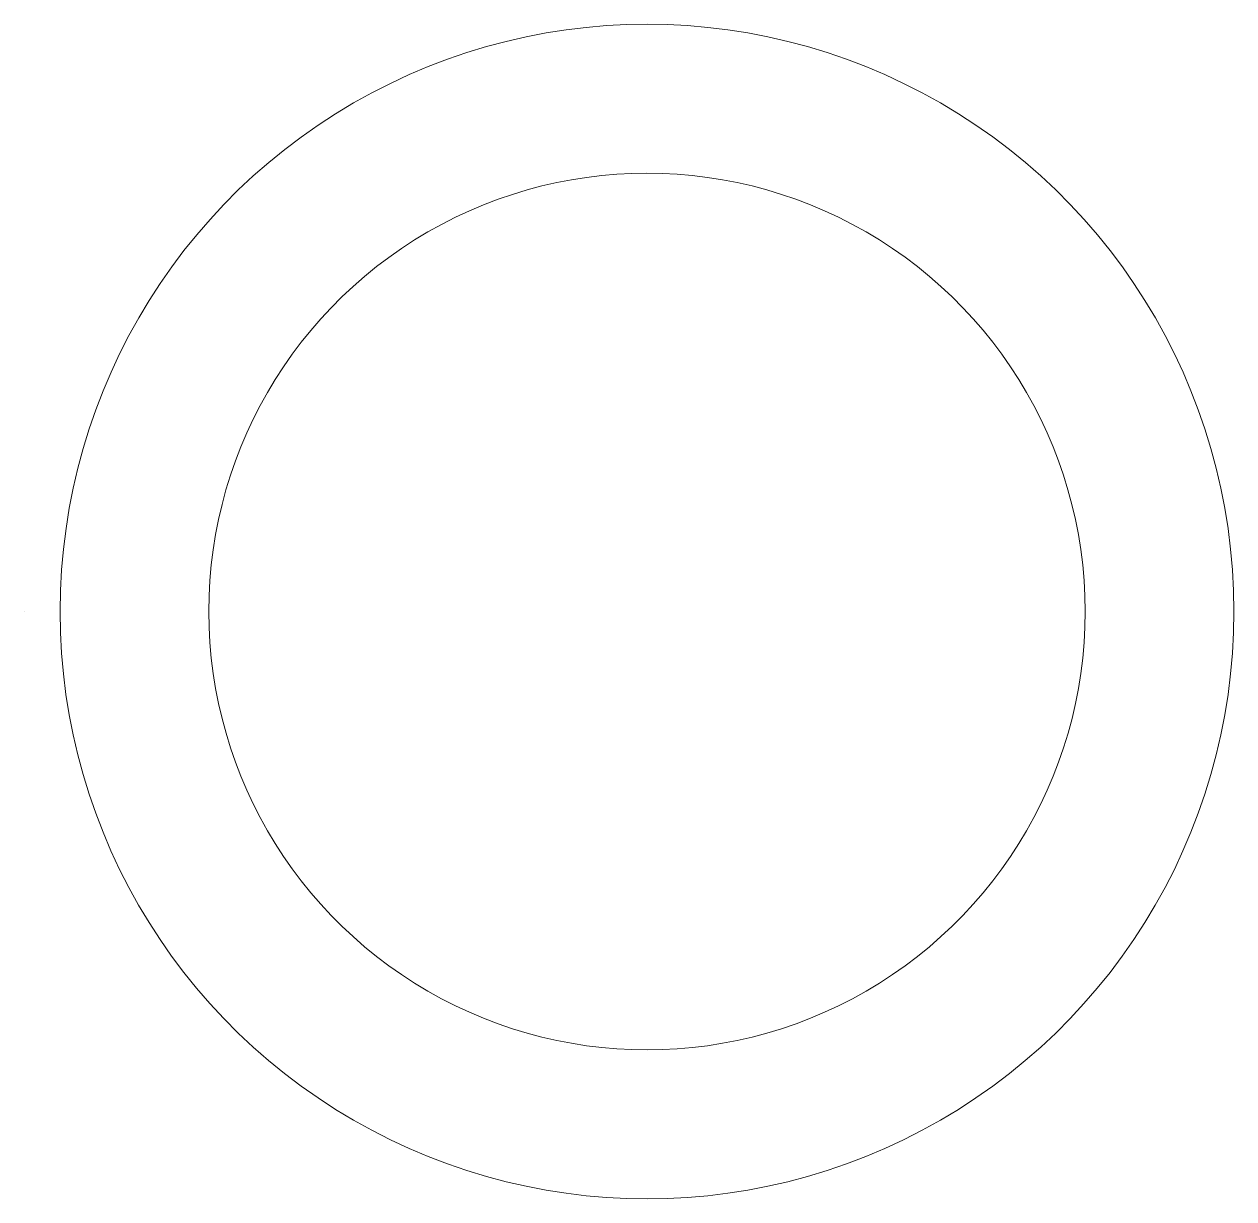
# Model space of a CAD drawing. Header units: centimetres. Extents: x -75 to 51, y -4 to 64.
# Drawn here: x 8.621 to 11.114, y -3.904 to -1.484 of the extents above; entities that cross this region are included whole.
import ezdxf

# ---------------------------------------------------------------- set-up
doc = ezdxf.new("R2010")
doc.units = ezdxf.units.CM
doc.header["$MEASUREMENT"] = 0
doc.layers.add('layer 1', color=7, linetype='Continuous')

msp = doc.modelspace()

# ---------------------------------------------------------------- linework, layer by layer
at = {"layer": 'layer 1', "color": 1, "lineweight": 20}
for points in [[(10.50932, -1.64623), (10.50932, -1.64623), (10.47162, -1.62534), (10.47162, -1.62534), (10.47162, -1.62534), (10.47162, -1.62534), (10.43338, -1.60589), (10.43338, -1.60589), (10.43338, -1.60589), (10.43338, -1.60589), (10.39464, -1.58788), (10.39464, -1.58788), (10.39464, -1.58788), (10.39464, -1.58788), (10.35543, -1.57131), (10.35543, -1.57131), (10.35543, -1.57131), (10.35543, -1.57131), (10.3158, -1.55618), (10.3158, -1.55618), (10.3158, -1.55618), (10.3158, -1.55618), (10.27578, -1.54249), (10.27578, -1.54249), (10.27578, -1.54249), (10.27578, -1.54249), (10.23541, -1.53024), (10.23541, -1.53024), (10.23541, -1.53024), (10.23541, -1.53024), (10.19474, -1.51943), (10.19474, -1.51943), (10.19474, -1.51943), (10.19474, -1.51943), (10.15379, -1.51006), (10.15379, -1.51006), (10.15379, -1.51006), (10.15379, -1.51006), (10.11261, -1.50213), (10.11261, -1.50213), (10.11261, -1.50213), (10.11261, -1.50213), (10.07124, -1.49564), (10.07124, -1.49564), (10.07124, -1.49564), (10.07124, -1.49564), (10.02972, -1.49059), (10.02972, -1.49059), (10.02972, -1.49059), (10.02972, -1.49059), (9.98808, -1.48699), (9.98808, -1.48699), (9.98808, -1.48699), (9.98808, -1.48699), (9.94636, -1.48481), (9.94636, -1.48481), (9.94636, -1.48481), (9.94636, -1.48481), (9.9046, -1.48405), (9.9046, -1.48405), (9.9046, -1.48405), (9.9046, -1.48405), (9.86284, -1.48481), (9.86284, -1.48481), (9.86284, -1.48481), (9.86284, -1.48481), (9.82112, -1.48699), (9.82112, -1.48699), (9.82112, -1.48699), (9.82112, -1.48699), (9.77948, -1.49059), (9.77948, -1.49059), (9.77948, -1.49059), (9.77948, -1.49059), (9.73795, -1.49564), (9.73795, -1.49564), (9.73795, -1.49564), (9.73795, -1.49564), (9.69658, -1.50213), (9.69658, -1.50213), (9.69658, -1.50213), (9.69658, -1.50213), (9.6554, -1.51006), (9.6554, -1.51006), (9.6554, -1.51006), (9.6554, -1.51006), (9.61445, -1.51943), (9.61445, -1.51943), (9.61445, -1.51943), (9.61445, -1.51943), (9.57377, -1.53024), (9.57377, -1.53024), (9.57377, -1.53024), (9.57377, -1.53024), (9.5334, -1.54249), (9.5334, -1.54249), (9.5334, -1.54249), (9.5334, -1.54249), (9.49338, -1.55618), (9.49338, -1.55618), (9.49338, -1.55618), (9.49338, -1.55618), (9.45375, -1.57131), (9.45375, -1.57131), (9.45375, -1.57131), (9.45375, -1.57131), (9.41454, -1.58788), (9.41454, -1.58788), (9.41454, -1.58788), (9.41454, -1.58788), (9.37579, -1.60589), (9.37579, -1.60589), (9.37579, -1.60589), (9.37579, -1.60589), (9.33755, -1.62534), (9.33755, -1.62534), (9.33755, -1.62534), (9.33755, -1.62534), (9.29985, -1.64623), (9.29985, -1.64623)], [(9.29986, -1.64623), (9.29986, -1.64623), (9.26293, -1.66845), (9.26293, -1.66845), (9.26293, -1.66845), (9.26293, -1.66845), (9.22697, -1.69186), (9.22697, -1.69186), (9.22697, -1.69186), (9.22697, -1.69186), (9.19201, -1.71642), (9.19201, -1.71642), (9.19201, -1.71642), (9.19201, -1.71642), (9.15807, -1.7421), (9.15807, -1.7421), (9.15807, -1.7421), (9.15807, -1.7421), (9.12516, -1.76887), (9.12516, -1.76887), (9.12516, -1.76887), (9.12516, -1.76887), (9.09331, -1.7967), (9.09331, -1.7967), (9.09331, -1.7967), (9.09331, -1.7967), (9.06253, -1.82555), (9.06253, -1.82555), (9.06253, -1.82555), (9.06253, -1.82555), (9.03284, -1.85539), (9.03284, -1.85539), (9.03284, -1.85539), (9.03284, -1.85539), (9.00425, -1.88618), (9.00425, -1.88618), (9.00425, -1.88618), (9.00425, -1.88618), (8.97683, -1.91789), (8.97683, -1.91789), (8.97683, -1.91789), (8.97683, -1.91789), (8.95054, -1.95049), (8.95054, -1.95049), (8.95054, -1.95049), (8.95054, -1.95049), (8.92541, -1.98394), (8.92541, -1.98394), (8.92541, -1.98394), (8.92541, -1.98394), (8.90147, -2.01821), (8.90147, -2.01821), (8.90147, -2.01821), (8.90147, -2.01821), (8.87876, -2.05327), (8.87876, -2.05327), (8.87876, -2.05327), (8.87876, -2.05327), (8.85727, -2.08908), (8.85727, -2.08908), (8.85727, -2.08908), (8.85727, -2.08908), (8.83704, -2.12561), (8.83704, -2.12561), (8.83704, -2.12561), (8.83704, -2.12561), (8.81806, -2.16283), (8.81806, -2.16283), (8.81806, -2.16283), (8.81806, -2.16283), (8.80037, -2.2007), (8.80037, -2.2007), (8.80037, -2.2007), (8.80037, -2.2007), (8.78399, -2.23919), (8.78399, -2.23919), (8.78399, -2.23919), (8.78399, -2.23919), (8.76893, -2.27827), (8.76893, -2.27827), (8.76893, -2.27827), (8.76893, -2.27827), (8.75522, -2.3179), (8.75522, -2.3179), (8.75522, -2.3179), (8.75522, -2.3179), (8.74289, -2.35805), (8.74289, -2.35805), (8.74289, -2.35805), (8.74289, -2.35805), (8.73193, -2.39868), (8.73193, -2.39868), (8.73193, -2.39868), (8.73193, -2.39868), (8.72238, -2.43977), (8.72238, -2.43977), (8.72238, -2.43977), (8.72238, -2.43977), (8.71424, -2.48128), (8.71424, -2.48128), (8.71424, -2.48128), (8.71424, -2.48128), (8.70753, -2.52317), (8.70753, -2.52317), (8.70753, -2.52317), (8.70753, -2.52317), (8.7023, -2.56541), (8.7023, -2.56541), (8.7023, -2.56541), (8.7023, -2.56541), (8.69853, -2.60797), (8.69853, -2.60797), (8.69853, -2.60797), (8.69853, -2.60797), (8.69639, -2.65082), (8.69639, -2.65082), (8.69639, -2.65082), (8.69639, -2.65082), (8.6958, -2.69392), (8.6958, -2.69392)], [(11.11359, -2.69391), (11.11359, -2.69391), (11.113, -2.65081), (11.113, -2.65081), (11.113, -2.65081), (11.113, -2.65081), (11.11086, -2.60796), (11.11086, -2.60796), (11.11086, -2.60796), (11.11086, -2.60796), (11.10709, -2.5654), (11.10709, -2.5654), (11.10709, -2.5654), (11.10709, -2.5654), (11.10186, -2.52316), (11.10186, -2.52316), (11.10186, -2.52316), (11.10186, -2.52316), (11.09515, -2.48127), (11.09515, -2.48127), (11.09515, -2.48127), (11.09515, -2.48127), (11.08701, -2.43976), (11.08701, -2.43976), (11.08701, -2.43976), (11.08701, -2.43976), (11.07746, -2.39867), (11.07746, -2.39867), (11.07746, -2.39867), (11.07746, -2.39867), (11.0665, -2.35804), (11.0665, -2.35804), (11.0665, -2.35804), (11.0665, -2.35804), (11.05416, -2.31789), (11.05416, -2.31789), (11.05416, -2.31789), (11.05416, -2.31789), (11.04045, -2.27826), (11.04045, -2.27826), (11.04045, -2.27826), (11.04045, -2.27826), (11.02539, -2.23918), (11.02539, -2.23918), (11.02539, -2.23918), (11.02539, -2.23918), (11.00901, -2.20069), (11.00901, -2.20069), (11.00901, -2.20069), (11.00901, -2.20069), (10.99132, -2.16282), (10.99132, -2.16282), (10.99132, -2.16282), (10.99132, -2.16282), (10.97234, -2.1256), (10.97234, -2.1256), (10.97234, -2.1256), (10.97234, -2.1256), (10.95211, -2.08907), (10.95211, -2.08907), (10.95211, -2.08907), (10.95211, -2.08907), (10.93062, -2.05326), (10.93062, -2.05326), (10.93062, -2.05326), (10.93062, -2.05326), (10.90791, -2.0182), (10.90791, -2.0182), (10.90791, -2.0182), (10.90791, -2.0182), (10.88397, -1.98393), (10.88397, -1.98393), (10.88397, -1.98393), (10.88397, -1.98393), (10.85884, -1.95048), (10.85884, -1.95048), (10.85884, -1.95048), (10.85884, -1.95048), (10.83255, -1.91788), (10.83255, -1.91788), (10.83255, -1.91788), (10.83255, -1.91788), (10.80513, -1.88617), (10.80513, -1.88617), (10.80513, -1.88617), (10.80513, -1.88617), (10.77654, -1.85538), (10.77654, -1.85538), (10.77654, -1.85538), (10.77654, -1.85538), (10.74685, -1.82554), (10.74685, -1.82554), (10.74685, -1.82554), (10.74685, -1.82554), (10.71607, -1.79669), (10.71607, -1.79669), (10.71607, -1.79669), (10.71607, -1.79669), (10.68422, -1.76886), (10.68422, -1.76886), (10.68422, -1.76886), (10.68422, -1.76886), (10.65131, -1.74209), (10.65131, -1.74209), (10.65131, -1.74209), (10.65131, -1.74209), (10.61737, -1.71641), (10.61737, -1.71641), (10.61737, -1.71641), (10.61737, -1.71641), (10.58241, -1.69185), (10.58241, -1.69185), (10.58241, -1.69185), (10.58241, -1.69185), (10.54645, -1.66844), (10.54645, -1.66844), (10.54645, -1.66844), (10.54645, -1.66844), (10.50952, -1.64622), (10.50952, -1.64622)], [(10.35605, -1.91196), (10.35605, -1.91196), (10.32789, -1.89637), (10.32789, -1.89637), (10.32789, -1.89637), (10.32789, -1.89637), (10.29933, -1.88185), (10.29933, -1.88185), (10.29933, -1.88185), (10.29933, -1.88185), (10.27041, -1.86841), (10.27041, -1.86841), (10.27041, -1.86841), (10.27041, -1.86841), (10.24115, -1.85604), (10.24115, -1.85604), (10.24115, -1.85604), (10.24115, -1.85604), (10.21155, -1.84475), (10.21155, -1.84475), (10.21155, -1.84475), (10.21155, -1.84475), (10.18168, -1.83454), (10.18168, -1.83454), (10.18168, -1.83454), (10.18168, -1.83454), (10.15153, -1.8254), (10.15153, -1.8254), (10.15153, -1.8254), (10.15153, -1.8254), (10.12117, -1.81733), (10.12117, -1.81733), (10.12117, -1.81733), (10.12117, -1.81733), (10.09059, -1.81034), (10.09059, -1.81034), (10.09059, -1.81034), (10.09059, -1.81034), (10.05985, -1.80443), (10.05985, -1.80443), (10.05985, -1.80443), (10.05985, -1.80443), (10.02897, -1.79959), (10.02897, -1.79959), (10.02897, -1.79959), (10.02897, -1.79959), (9.99797, -1.79582), (9.99797, -1.79582), (9.99797, -1.79582), (9.99797, -1.79582), (9.96688, -1.79313), (9.96688, -1.79313), (9.96688, -1.79313), (9.96688, -1.79313), (9.93574, -1.79151), (9.93574, -1.79151), (9.93574, -1.79151), (9.93574, -1.79151), (9.90457, -1.79092), (9.90457, -1.79092), (9.90457, -1.79092), (9.90457, -1.79092), (9.8734, -1.79151), (9.8734, -1.79151), (9.8734, -1.79151), (9.8734, -1.79151), (9.84226, -1.79313), (9.84226, -1.79313), (9.84226, -1.79313), (9.84226, -1.79313), (9.81117, -1.79582), (9.81117, -1.79582), (9.81117, -1.79582), (9.81117, -1.79582), (9.78017, -1.79959), (9.78017, -1.79959), (9.78017, -1.79959), (9.78017, -1.79959), (9.74928, -1.80443), (9.74928, -1.80443), (9.74928, -1.80443), (9.74928, -1.80443), (9.71854, -1.81034), (9.71854, -1.81034), (9.71854, -1.81034), (9.71854, -1.81034), (9.68796, -1.81733), (9.68796, -1.81733), (9.68796, -1.81733), (9.68796, -1.81733), (9.6576, -1.8254), (9.6576, -1.8254), (9.6576, -1.8254), (9.6576, -1.8254), (9.62748, -1.83454), (9.62748, -1.83454), (9.62748, -1.83454), (9.62748, -1.83454), (9.59761, -1.84475), (9.59761, -1.84475), (9.59761, -1.84475), (9.59761, -1.84475), (9.56801, -1.85604), (9.56801, -1.85604), (9.56801, -1.85604), (9.56801, -1.85604), (9.53875, -1.86841), (9.53875, -1.86841), (9.53875, -1.86841), (9.53875, -1.86841), (9.50983, -1.88185), (9.50983, -1.88185), (9.50983, -1.88185), (9.50983, -1.88185), (9.48127, -1.89637), (9.48127, -1.89637), (9.48127, -1.89637), (9.48127, -1.89637), (9.45311, -1.91196), (9.45311, -1.91196)], [(9.45313, -1.91196), (9.45313, -1.91196), (9.42555, -1.92854), (9.42555, -1.92854), (9.42555, -1.92854), (9.42555, -1.92854), (9.39871, -1.94601), (9.39871, -1.94601), (9.39871, -1.94601), (9.39871, -1.94601), (9.3726, -1.96434), (9.3726, -1.96434), (9.3726, -1.96434), (9.3726, -1.96434), (9.34726, -1.98351), (9.34726, -1.98351), (9.34726, -1.98351), (9.34726, -1.98351), (9.32268, -2.00349), (9.32268, -2.00349), (9.32268, -2.00349), (9.32268, -2.00349), (9.2989, -2.02426), (9.2989, -2.02426), (9.2989, -2.02426), (9.2989, -2.02426), (9.27591, -2.04579), (9.27591, -2.04579), (9.27591, -2.04579), (9.27591, -2.04579), (9.25375, -2.06806), (9.25375, -2.06806), (9.25375, -2.06806), (9.25375, -2.06806), (9.23242, -2.09104), (9.23242, -2.09104), (9.23242, -2.09104), (9.23242, -2.09104), (9.21191, -2.11471), (9.21191, -2.11471), (9.21191, -2.11471), (9.21191, -2.11471), (9.19229, -2.13904), (9.19229, -2.13904), (9.19229, -2.13904), (9.19229, -2.13904), (9.17353, -2.16401), (9.17353, -2.16401), (9.17353, -2.16401), (9.17353, -2.16401), (9.15566, -2.18959), (9.15566, -2.18959), (9.15566, -2.18959), (9.15566, -2.18959), (9.1387, -2.21576), (9.1387, -2.21576), (9.1387, -2.21576), (9.1387, -2.21576), (9.12266, -2.24249), (9.12266, -2.24249), (9.12266, -2.24249), (9.12266, -2.24249), (9.10754, -2.26976), (9.10754, -2.26976), (9.10754, -2.26976), (9.10754, -2.26976), (9.09337, -2.29754), (9.09337, -2.29754), (9.09337, -2.29754), (9.09337, -2.29754), (9.08015, -2.32581), (9.08015, -2.32581), (9.08015, -2.32581), (9.08015, -2.32581), (9.06791, -2.35454), (9.06791, -2.35454), (9.06791, -2.35454), (9.06791, -2.35454), (9.05665, -2.38371), (9.05665, -2.38371), (9.05665, -2.38371), (9.05665, -2.38371), (9.0464, -2.41329), (9.0464, -2.41329), (9.0464, -2.41329), (9.0464, -2.41329), (9.03716, -2.44326), (9.03716, -2.44326), (9.03716, -2.44326), (9.03716, -2.44326), (9.02896, -2.47359), (9.02896, -2.47359), (9.02896, -2.47359), (9.02896, -2.47359), (9.0218, -2.50426), (9.0218, -2.50426), (9.0218, -2.50426), (9.0218, -2.50426), (9.01571, -2.53524), (9.01571, -2.53524), (9.01571, -2.53524), (9.01571, -2.53524), (9.01069, -2.56651), (9.01069, -2.56651), (9.01069, -2.56651), (9.01069, -2.56651), (9.00678, -2.59804), (9.00678, -2.59804), (9.00678, -2.59804), (9.00678, -2.59804), (9.00402, -2.62981), (9.00402, -2.62981), (9.00402, -2.62981), (9.00402, -2.62981), (9.00219, -2.66179), (9.00219, -2.66179), (9.00219, -2.66179), (9.00219, -2.66179), (9.0016, -2.69396), (9.0016, -2.69396)], [(10.80752, -2.69391), (10.80752, -2.69391), (10.80693, -2.66174), (10.80693, -2.66174), (10.80693, -2.66174), (10.80693, -2.66174), (10.8051, -2.62976), (10.8051, -2.62976), (10.8051, -2.62976), (10.8051, -2.62976), (10.80234, -2.59799), (10.80234, -2.59799), (10.80234, -2.59799), (10.80234, -2.59799), (10.79843, -2.56646), (10.79843, -2.56646), (10.79843, -2.56646), (10.79843, -2.56646), (10.79341, -2.53519), (10.79341, -2.53519), (10.79341, -2.53519), (10.79341, -2.53519), (10.78732, -2.50421), (10.78732, -2.50421), (10.78732, -2.50421), (10.78732, -2.50421), (10.78016, -2.47354), (10.78016, -2.47354), (10.78016, -2.47354), (10.78016, -2.47354), (10.77196, -2.44321), (10.77196, -2.44321), (10.77196, -2.44321), (10.77196, -2.44321), (10.76272, -2.41324), (10.76272, -2.41324), (10.76272, -2.41324), (10.76272, -2.41324), (10.75247, -2.38366), (10.75247, -2.38366), (10.75247, -2.38366), (10.75247, -2.38366), (10.74121, -2.35449), (10.74121, -2.35449), (10.74121, -2.35449), (10.74121, -2.35449), (10.72897, -2.32576), (10.72897, -2.32576), (10.72897, -2.32576), (10.72897, -2.32576), (10.71575, -2.29749), (10.71575, -2.29749), (10.71575, -2.29749), (10.71575, -2.29749), (10.70158, -2.26971), (10.70158, -2.26971), (10.70158, -2.26971), (10.70158, -2.26971), (10.68646, -2.24244), (10.68646, -2.24244), (10.68646, -2.24244), (10.68646, -2.24244), (10.67042, -2.21571), (10.67042, -2.21571), (10.67042, -2.21571), (10.67042, -2.21571), (10.65346, -2.18954), (10.65346, -2.18954), (10.65346, -2.18954), (10.65346, -2.18954), (10.63558, -2.16396), (10.63558, -2.16396), (10.63558, -2.16396), (10.63558, -2.16396), (10.61682, -2.13899), (10.61682, -2.13899), (10.61682, -2.13899), (10.61682, -2.13899), (10.5972, -2.11466), (10.5972, -2.11466), (10.5972, -2.11466), (10.5972, -2.11466), (10.57669, -2.09099), (10.57669, -2.09099), (10.57669, -2.09099), (10.57669, -2.09099), (10.55536, -2.06801), (10.55536, -2.06801), (10.55536, -2.06801), (10.55536, -2.06801), (10.5332, -2.04574), (10.5332, -2.04574), (10.5332, -2.04574), (10.5332, -2.04574), (10.51021, -2.02421), (10.51021, -2.02421), (10.51021, -2.02421), (10.51021, -2.02421), (10.48643, -2.00344), (10.48643, -2.00344), (10.48643, -2.00344), (10.48643, -2.00344), (10.46185, -1.98346), (10.46185, -1.98346), (10.46185, -1.98346), (10.46185, -1.98346), (10.43651, -1.96429), (10.43651, -1.96429), (10.43651, -1.96429), (10.43651, -1.96429), (10.4104, -1.94596), (10.4104, -1.94596), (10.4104, -1.94596), (10.4104, -1.94596), (10.38356, -1.92849), (10.38356, -1.92849), (10.38356, -1.92849), (10.38356, -1.92849), (10.35598, -1.91191), (10.35598, -1.91191)], [(8.69559, -2.69391), (8.69559, -2.69391), (8.69618, -2.73701), (8.69618, -2.73701), (8.69618, -2.73701), (8.69618, -2.73701), (8.69832, -2.77986), (8.69832, -2.77986), (8.69832, -2.77986), (8.69832, -2.77986), (8.70209, -2.82242), (8.70209, -2.82242), (8.70209, -2.82242), (8.70209, -2.82242), (8.70732, -2.86466), (8.70732, -2.86466), (8.70732, -2.86466), (8.70732, -2.86466), (8.71403, -2.90655), (8.71403, -2.90655), (8.71403, -2.90655), (8.71403, -2.90655), (8.72217, -2.94806), (8.72217, -2.94806), (8.72217, -2.94806), (8.72217, -2.94806), (8.73172, -2.98915), (8.73172, -2.98915), (8.73172, -2.98915), (8.73172, -2.98915), (8.74268, -3.02978), (8.74268, -3.02978), (8.74268, -3.02978), (8.74268, -3.02978), (8.75502, -3.06993), (8.75502, -3.06993), (8.75502, -3.06993), (8.75502, -3.06993), (8.76873, -3.10956), (8.76873, -3.10956), (8.76873, -3.10956), (8.76873, -3.10956), (8.78379, -3.14864), (8.78379, -3.14864), (8.78379, -3.14864), (8.78379, -3.14864), (8.80016, -3.18713), (8.80016, -3.18713), (8.80016, -3.18713), (8.80016, -3.18713), (8.81785, -3.225), (8.81785, -3.225), (8.81785, -3.225), (8.81785, -3.225), (8.83683, -3.26222), (8.83683, -3.26222), (8.83683, -3.26222), (8.83683, -3.26222), (8.85706, -3.29875), (8.85706, -3.29875), (8.85706, -3.29875), (8.85706, -3.29875), (8.87855, -3.33456), (8.87855, -3.33456), (8.87855, -3.33456), (8.87855, -3.33456), (8.90126, -3.36962), (8.90126, -3.36962), (8.90126, -3.36962), (8.90126, -3.36962), (8.92519, -3.40389), (8.92519, -3.40389), (8.92519, -3.40389), (8.92519, -3.40389), (8.95032, -3.43734), (8.95032, -3.43734), (8.95032, -3.43734), (8.95032, -3.43734), (8.97661, -3.46994), (8.97661, -3.46994), (8.97661, -3.46994), (8.97661, -3.46994), (9.00403, -3.50165), (9.00403, -3.50165), (9.00403, -3.50165), (9.00403, -3.50165), (9.03262, -3.53244), (9.03262, -3.53244), (9.03262, -3.53244), (9.03262, -3.53244), (9.06231, -3.56228), (9.06231, -3.56228), (9.06231, -3.56228), (9.06231, -3.56228), (9.09309, -3.59113), (9.09309, -3.59113), (9.09309, -3.59113), (9.09309, -3.59113), (9.12494, -3.61896), (9.12494, -3.61896), (9.12494, -3.61896), (9.12494, -3.61896), (9.15785, -3.64573), (9.15785, -3.64573), (9.15785, -3.64573), (9.15785, -3.64573), (9.19179, -3.67141), (9.19179, -3.67141), (9.19179, -3.67141), (9.19179, -3.67141), (9.22675, -3.69597), (9.22675, -3.69597), (9.22675, -3.69597), (9.22675, -3.69597), (9.26271, -3.71938), (9.26271, -3.71938), (9.26271, -3.71938), (9.26271, -3.71938), (9.29964, -3.7416), (9.29964, -3.7416)], [(9.00166, -2.69391), (9.00166, -2.69391), (9.00225, -2.72608), (9.00225, -2.72608), (9.00225, -2.72608), (9.00225, -2.72608), (9.00409, -2.75806), (9.00409, -2.75806), (9.00409, -2.75806), (9.00409, -2.75806), (9.00685, -2.78983), (9.00685, -2.78983), (9.00685, -2.78983), (9.00685, -2.78983), (9.01076, -2.82136), (9.01076, -2.82136), (9.01076, -2.82136), (9.01076, -2.82136), (9.01578, -2.85263), (9.01578, -2.85263), (9.01578, -2.85263), (9.01578, -2.85263), (9.02187, -2.88361), (9.02187, -2.88361), (9.02187, -2.88361), (9.02187, -2.88361), (9.02903, -2.91428), (9.02903, -2.91428), (9.02903, -2.91428), (9.02903, -2.91428), (9.03723, -2.94461), (9.03723, -2.94461), (9.03723, -2.94461), (9.03723, -2.94461), (9.04647, -2.97458), (9.04647, -2.97458), (9.04647, -2.97458), (9.04647, -2.97458), (9.05672, -3.00416), (9.05672, -3.00416), (9.05672, -3.00416), (9.05672, -3.00416), (9.06798, -3.03333), (9.06798, -3.03333), (9.06798, -3.03333), (9.06798, -3.03333), (9.08022, -3.06206), (9.08022, -3.06206), (9.08022, -3.06206), (9.08022, -3.06206), (9.09344, -3.09033), (9.09344, -3.09033), (9.09344, -3.09033), (9.09344, -3.09033), (9.10761, -3.11811), (9.10761, -3.11811), (9.10761, -3.11811), (9.10761, -3.11811), (9.12273, -3.14538), (9.12273, -3.14538), (9.12273, -3.14538), (9.12273, -3.14538), (9.13877, -3.17211), (9.13877, -3.17211), (9.13877, -3.17211), (9.13877, -3.17211), (9.15573, -3.19828), (9.15573, -3.19828), (9.15573, -3.19828), (9.15573, -3.19828), (9.17361, -3.22386), (9.17361, -3.22386), (9.17361, -3.22386), (9.17361, -3.22386), (9.19237, -3.24883), (9.19237, -3.24883), (9.19237, -3.24883), (9.19237, -3.24883), (9.21199, -3.27316), (9.21199, -3.27316), (9.21199, -3.27316), (9.21199, -3.27316), (9.2325, -3.29683), (9.2325, -3.29683), (9.2325, -3.29683), (9.2325, -3.29683), (9.25383, -3.31981), (9.25383, -3.31981), (9.25383, -3.31981), (9.25383, -3.31981), (9.27599, -3.34208), (9.27599, -3.34208), (9.27599, -3.34208), (9.27599, -3.34208), (9.29898, -3.36361), (9.29898, -3.36361), (9.29898, -3.36361), (9.29898, -3.36361), (9.32276, -3.38438), (9.32276, -3.38438), (9.32276, -3.38438), (9.32276, -3.38438), (9.34734, -3.40436), (9.34734, -3.40436), (9.34734, -3.40436), (9.34734, -3.40436), (9.37268, -3.42353), (9.37268, -3.42353), (9.37268, -3.42353), (9.37268, -3.42353), (9.39879, -3.44186), (9.39879, -3.44186), (9.39879, -3.44186), (9.39879, -3.44186), (9.42563, -3.45933), (9.42563, -3.45933), (9.42563, -3.45933), (9.42563, -3.45933), (9.45321, -3.47591), (9.45321, -3.47591)], [(10.35605, -3.47587), (10.35605, -3.47587), (10.38363, -3.45929), (10.38363, -3.45929), (10.38363, -3.45929), (10.38363, -3.45929), (10.41047, -3.44182), (10.41047, -3.44182), (10.41047, -3.44182), (10.41047, -3.44182), (10.43658, -3.42349), (10.43658, -3.42349), (10.43658, -3.42349), (10.43658, -3.42349), (10.46192, -3.40432), (10.46192, -3.40432), (10.46192, -3.40432), (10.46192, -3.40432), (10.4865, -3.38434), (10.4865, -3.38434), (10.4865, -3.38434), (10.4865, -3.38434), (10.51028, -3.36357), (10.51028, -3.36357), (10.51028, -3.36357), (10.51028, -3.36357), (10.53327, -3.34204), (10.53327, -3.34204), (10.53327, -3.34204), (10.53327, -3.34204), (10.55543, -3.31977), (10.55543, -3.31977), (10.55543, -3.31977), (10.55543, -3.31977), (10.57676, -3.29679), (10.57676, -3.29679), (10.57676, -3.29679), (10.57676, -3.29679), (10.59727, -3.27312), (10.59727, -3.27312), (10.59727, -3.27312), (10.59727, -3.27312), (10.61689, -3.24879), (10.61689, -3.24879), (10.61689, -3.24879), (10.61689, -3.24879), (10.63565, -3.22382), (10.63565, -3.22382), (10.63565, -3.22382), (10.63565, -3.22382), (10.65352, -3.19824), (10.65352, -3.19824), (10.65352, -3.19824), (10.65352, -3.19824), (10.67048, -3.17207), (10.67048, -3.17207), (10.67048, -3.17207), (10.67048, -3.17207), (10.68652, -3.14534), (10.68652, -3.14534), (10.68652, -3.14534), (10.68652, -3.14534), (10.70164, -3.11807), (10.70164, -3.11807), (10.70164, -3.11807), (10.70164, -3.11807), (10.71581, -3.09029), (10.71581, -3.09029), (10.71581, -3.09029), (10.71581, -3.09029), (10.72903, -3.06202), (10.72903, -3.06202), (10.72903, -3.06202), (10.72903, -3.06202), (10.74127, -3.03329), (10.74127, -3.03329), (10.74127, -3.03329), (10.74127, -3.03329), (10.75253, -3.00412), (10.75253, -3.00412), (10.75253, -3.00412), (10.75253, -3.00412), (10.76278, -2.97454), (10.76278, -2.97454), (10.76278, -2.97454), (10.76278, -2.97454), (10.77202, -2.94457), (10.77202, -2.94457), (10.77202, -2.94457), (10.77202, -2.94457), (10.78022, -2.91424), (10.78022, -2.91424), (10.78022, -2.91424), (10.78022, -2.91424), (10.78738, -2.88357), (10.78738, -2.88357), (10.78738, -2.88357), (10.78738, -2.88357), (10.79347, -2.85259), (10.79347, -2.85259), (10.79347, -2.85259), (10.79347, -2.85259), (10.79848, -2.82132), (10.79848, -2.82132), (10.79848, -2.82132), (10.79848, -2.82132), (10.80239, -2.78979), (10.80239, -2.78979), (10.80239, -2.78979), (10.80239, -2.78979), (10.80515, -2.75802), (10.80515, -2.75802), (10.80515, -2.75802), (10.80515, -2.75802), (10.80698, -2.72604), (10.80698, -2.72604), (10.80698, -2.72604), (10.80698, -2.72604), (10.80757, -2.69387), (10.80757, -2.69387)], [(10.50932, -3.7416), (10.50932, -3.7416), (10.54625, -3.71938), (10.54625, -3.71938), (10.54625, -3.71938), (10.54625, -3.71938), (10.58221, -3.69597), (10.58221, -3.69597), (10.58221, -3.69597), (10.58221, -3.69597), (10.61717, -3.67141), (10.61717, -3.67141), (10.61717, -3.67141), (10.61717, -3.67141), (10.65111, -3.64573), (10.65111, -3.64573), (10.65111, -3.64573), (10.65111, -3.64573), (10.68402, -3.61896), (10.68402, -3.61896), (10.68402, -3.61896), (10.68402, -3.61896), (10.71587, -3.59113), (10.71587, -3.59113), (10.71587, -3.59113), (10.71587, -3.59113), (10.74665, -3.56228), (10.74665, -3.56228), (10.74665, -3.56228), (10.74665, -3.56228), (10.77634, -3.53244), (10.77634, -3.53244), (10.77634, -3.53244), (10.77634, -3.53244), (10.80493, -3.50165), (10.80493, -3.50165), (10.80493, -3.50165), (10.80493, -3.50165), (10.83235, -3.46994), (10.83235, -3.46994), (10.83235, -3.46994), (10.83235, -3.46994), (10.85864, -3.43734), (10.85864, -3.43734), (10.85864, -3.43734), (10.85864, -3.43734), (10.88377, -3.40389), (10.88377, -3.40389), (10.88377, -3.40389), (10.88377, -3.40389), (10.9077, -3.36962), (10.9077, -3.36962), (10.9077, -3.36962), (10.9077, -3.36962), (10.93041, -3.33456), (10.93041, -3.33456), (10.93041, -3.33456), (10.93041, -3.33456), (10.9519, -3.29875), (10.9519, -3.29875), (10.9519, -3.29875), (10.9519, -3.29875), (10.97213, -3.26222), (10.97213, -3.26222), (10.97213, -3.26222), (10.97213, -3.26222), (10.99111, -3.225), (10.99111, -3.225), (10.99111, -3.225), (10.99111, -3.225), (11.0088, -3.18713), (11.0088, -3.18713), (11.0088, -3.18713), (11.0088, -3.18713), (11.02518, -3.14864), (11.02518, -3.14864), (11.02518, -3.14864), (11.02518, -3.14864), (11.04024, -3.10956), (11.04024, -3.10956), (11.04024, -3.10956), (11.04024, -3.10956), (11.05395, -3.06993), (11.05395, -3.06993), (11.05395, -3.06993), (11.05395, -3.06993), (11.06628, -3.02978), (11.06628, -3.02978), (11.06628, -3.02978), (11.06628, -3.02978), (11.07724, -2.98915), (11.07724, -2.98915), (11.07724, -2.98915), (11.07724, -2.98915), (11.08679, -2.94806), (11.08679, -2.94806), (11.08679, -2.94806), (11.08679, -2.94806), (11.09493, -2.90655), (11.09493, -2.90655), (11.09493, -2.90655), (11.09493, -2.90655), (11.10164, -2.86466), (11.10164, -2.86466), (11.10164, -2.86466), (11.10164, -2.86466), (11.10687, -2.82242), (11.10687, -2.82242), (11.10687, -2.82242), (11.10687, -2.82242), (11.11064, -2.77986), (11.11064, -2.77986), (11.11064, -2.77986), (11.11064, -2.77986), (11.11278, -2.73701), (11.11278, -2.73701), (11.11278, -2.73701), (11.11278, -2.73701), (11.11337, -2.69391), (11.11337, -2.69391)], [(9.45313, -3.47587), (9.45313, -3.47587), (9.48129, -3.49146), (9.48129, -3.49146), (9.48129, -3.49146), (9.48129, -3.49146), (9.50985, -3.50598), (9.50985, -3.50598), (9.50985, -3.50598), (9.50985, -3.50598), (9.53877, -3.51942), (9.53877, -3.51942), (9.53877, -3.51942), (9.53877, -3.51942), (9.56803, -3.53179), (9.56803, -3.53179), (9.56803, -3.53179), (9.56803, -3.53179), (9.59763, -3.54308), (9.59763, -3.54308), (9.59763, -3.54308), (9.59763, -3.54308), (9.6275, -3.55329), (9.6275, -3.55329), (9.6275, -3.55329), (9.6275, -3.55329), (9.65762, -3.56243), (9.65762, -3.56243), (9.65762, -3.56243), (9.65762, -3.56243), (9.68798, -3.5705), (9.68798, -3.5705), (9.68798, -3.5705), (9.68798, -3.5705), (9.71856, -3.57749), (9.71856, -3.57749), (9.71856, -3.57749), (9.71856, -3.57749), (9.7493, -3.5834), (9.7493, -3.5834), (9.7493, -3.5834), (9.7493, -3.5834), (9.78019, -3.58824), (9.78019, -3.58824), (9.78019, -3.58824), (9.78019, -3.58824), (9.81119, -3.592), (9.81119, -3.592), (9.81119, -3.592), (9.81119, -3.592), (9.84228, -3.59469), (9.84228, -3.59469), (9.84228, -3.59469), (9.84228, -3.59469), (9.87342, -3.59631), (9.87342, -3.59631), (9.87342, -3.59631), (9.87342, -3.59631), (9.90459, -3.5969), (9.90459, -3.5969), (9.90459, -3.5969), (9.90459, -3.5969), (9.93576, -3.59631), (9.93576, -3.59631), (9.93576, -3.59631), (9.93576, -3.59631), (9.9669, -3.59469), (9.9669, -3.59469), (9.9669, -3.59469), (9.9669, -3.59469), (9.99799, -3.592), (9.99799, -3.592), (9.99799, -3.592), (9.99799, -3.592), (10.02899, -3.58824), (10.02899, -3.58824), (10.02899, -3.58824), (10.02899, -3.58824), (10.05987, -3.5834), (10.05987, -3.5834), (10.05987, -3.5834), (10.05987, -3.5834), (10.09061, -3.57749), (10.09061, -3.57749), (10.09061, -3.57749), (10.09061, -3.57749), (10.12119, -3.5705), (10.12119, -3.5705), (10.12119, -3.5705), (10.12119, -3.5705), (10.15155, -3.56243), (10.15155, -3.56243), (10.15155, -3.56243), (10.15155, -3.56243), (10.1817, -3.55329), (10.1817, -3.55329), (10.1817, -3.55329), (10.1817, -3.55329), (10.21157, -3.54308), (10.21157, -3.54308), (10.21157, -3.54308), (10.21157, -3.54308), (10.24117, -3.53179), (10.24117, -3.53179), (10.24117, -3.53179), (10.24117, -3.53179), (10.27043, -3.51942), (10.27043, -3.51942), (10.27043, -3.51942), (10.27043, -3.51942), (10.29935, -3.50598), (10.29935, -3.50598), (10.29935, -3.50598), (10.29935, -3.50598), (10.32791, -3.49146), (10.32791, -3.49146), (10.32791, -3.49146), (10.32791, -3.49146), (10.35607, -3.47587), (10.35607, -3.47587)], [(9.29986, -3.7416), (9.29986, -3.7416), (9.33756, -3.76249), (9.33756, -3.76249), (9.33756, -3.76249), (9.33756, -3.76249), (9.3758, -3.78194), (9.3758, -3.78194), (9.3758, -3.78194), (9.3758, -3.78194), (9.41455, -3.79995), (9.41455, -3.79995), (9.41455, -3.79995), (9.41455, -3.79995), (9.45376, -3.81652), (9.45376, -3.81652), (9.45376, -3.81652), (9.45376, -3.81652), (9.49339, -3.83165), (9.49339, -3.83165), (9.49339, -3.83165), (9.49339, -3.83165), (9.53341, -3.84534), (9.53341, -3.84534), (9.53341, -3.84534), (9.53341, -3.84534), (9.57378, -3.85759), (9.57378, -3.85759), (9.57378, -3.85759), (9.57378, -3.85759), (9.61446, -3.8684), (9.61446, -3.8684), (9.61446, -3.8684), (9.61446, -3.8684), (9.65541, -3.87777), (9.65541, -3.87777), (9.65541, -3.87777), (9.65541, -3.87777), (9.69659, -3.8857), (9.69659, -3.8857), (9.69659, -3.8857), (9.69659, -3.8857), (9.73796, -3.89219), (9.73796, -3.89219), (9.73796, -3.89219), (9.73796, -3.89219), (9.77949, -3.89724), (9.77949, -3.89724), (9.77949, -3.89724), (9.77949, -3.89724), (9.82113, -3.90084), (9.82113, -3.90084), (9.82113, -3.90084), (9.82113, -3.90084), (9.86285, -3.90301), (9.86285, -3.90301), (9.86285, -3.90301), (9.86285, -3.90301), (9.90461, -3.90368), (9.90461, -3.90368), (9.90461, -3.90368), (9.90461, -3.90368), (9.94637, -3.90301), (9.94637, -3.90301), (9.94637, -3.90301), (9.94637, -3.90301), (9.98809, -3.90084), (9.98809, -3.90084), (9.98809, -3.90084), (9.98809, -3.90084), (10.02973, -3.89724), (10.02973, -3.89724), (10.02973, -3.89724), (10.02973, -3.89724), (10.07125, -3.89219), (10.07125, -3.89219), (10.07125, -3.89219), (10.07125, -3.89219), (10.11262, -3.8857), (10.11262, -3.8857), (10.11262, -3.8857), (10.11262, -3.8857), (10.1538, -3.87777), (10.1538, -3.87777), (10.1538, -3.87777), (10.1538, -3.87777), (10.19475, -3.8684), (10.19475, -3.8684), (10.19475, -3.8684), (10.19475, -3.8684), (10.23542, -3.85759), (10.23542, -3.85759), (10.23542, -3.85759), (10.23542, -3.85759), (10.27579, -3.84534), (10.27579, -3.84534), (10.27579, -3.84534), (10.27579, -3.84534), (10.31581, -3.83165), (10.31581, -3.83165), (10.31581, -3.83165), (10.31581, -3.83165), (10.35544, -3.81652), (10.35544, -3.81652), (10.35544, -3.81652), (10.35544, -3.81652), (10.39465, -3.79995), (10.39465, -3.79995), (10.39465, -3.79995), (10.39465, -3.79995), (10.43339, -3.78194), (10.43339, -3.78194), (10.43339, -3.78194), (10.43339, -3.78194), (10.47163, -3.76249), (10.47163, -3.76249), (10.47163, -3.76249), (10.47163, -3.76249), (10.50933, -3.7416), (10.50933, -3.7416)]]:
    msp.add_open_spline(points, degree=3, knots=[0, 0, 0, 0, 0.0322581, 0.0322581, 0.0322581, 0.0322581, 0.0645161, 0.0645161, 0.0645161, 0.0645161, 0.0967742, 0.0967742, 0.0967742, 0.0967742, 0.1290323, 0.1290323, 0.1290323, 0.1290323, 0.1612903, 0.1612903, 0.1612903, 0.1612903, 0.1935484, 0.1935484, 0.1935484, 0.1935484, 0.2258065, 0.2258065, 0.2258065, 0.2258065, 0.2580645, 0.2580645, 0.2580645, 0.2580645, 0.2903226, 0.2903226, 0.2903226, 0.2903226, 0.3225806, 0.3225806, 0.3225806, 0.3225806, 0.3548387, 0.3548387, 0.3548387, 0.3548387, 0.3870968, 0.3870968, 0.3870968, 0.3870968, 0.4193548, 0.4193548, 0.4193548, 0.4193548, 0.4516129, 0.4516129, 0.4516129, 0.4516129, 0.483871, 0.483871, 0.483871, 0.483871, 0.516129, 0.516129, 0.516129, 0.516129, 0.5483871, 0.5483871, 0.5483871, 0.5483871, 0.5806452, 0.5806452, 0.5806452, 0.5806452, 0.6129032, 0.6129032, 0.6129032, 0.6129032, 0.6451613, 0.6451613, 0.6451613, 0.6451613, 0.6774194, 0.6774194, 0.6774194, 0.6774194, 0.7096774, 0.7096774, 0.7096774, 0.7096774, 0.7419355, 0.7419355, 0.7419355, 0.7419355, 0.7741935, 0.7741935, 0.7741935, 0.7741935, 0.8064516, 0.8064516, 0.8064516, 0.8064516, 0.8387097, 0.8387097, 0.8387097, 0.8387097, 0.8709677, 0.8709677, 0.8709677, 0.8709677, 0.9032258, 0.9032258, 0.9032258, 0.9032258, 0.9354839, 0.9354839, 0.9354839, 0.9354839, 1, 1, 1, 1], dxfattribs=at)
for points in [[(8.62137, -2.69391), (8.62137, -2.69391), (8.62137, -2.69391), (8.62137, -2.69391)], [(10.80753, -2.69391), (10.80753, -2.69391), (10.80753, -2.69391), (10.80753, -2.69391)], [(11.1136, -2.69391), (11.1136, -2.69391), (11.1136, -2.69391), (11.1136, -2.69391)]]:
    msp.add_open_spline(points, degree=3, dxfattribs=at)

doc.saveas('drawing.dxf')
